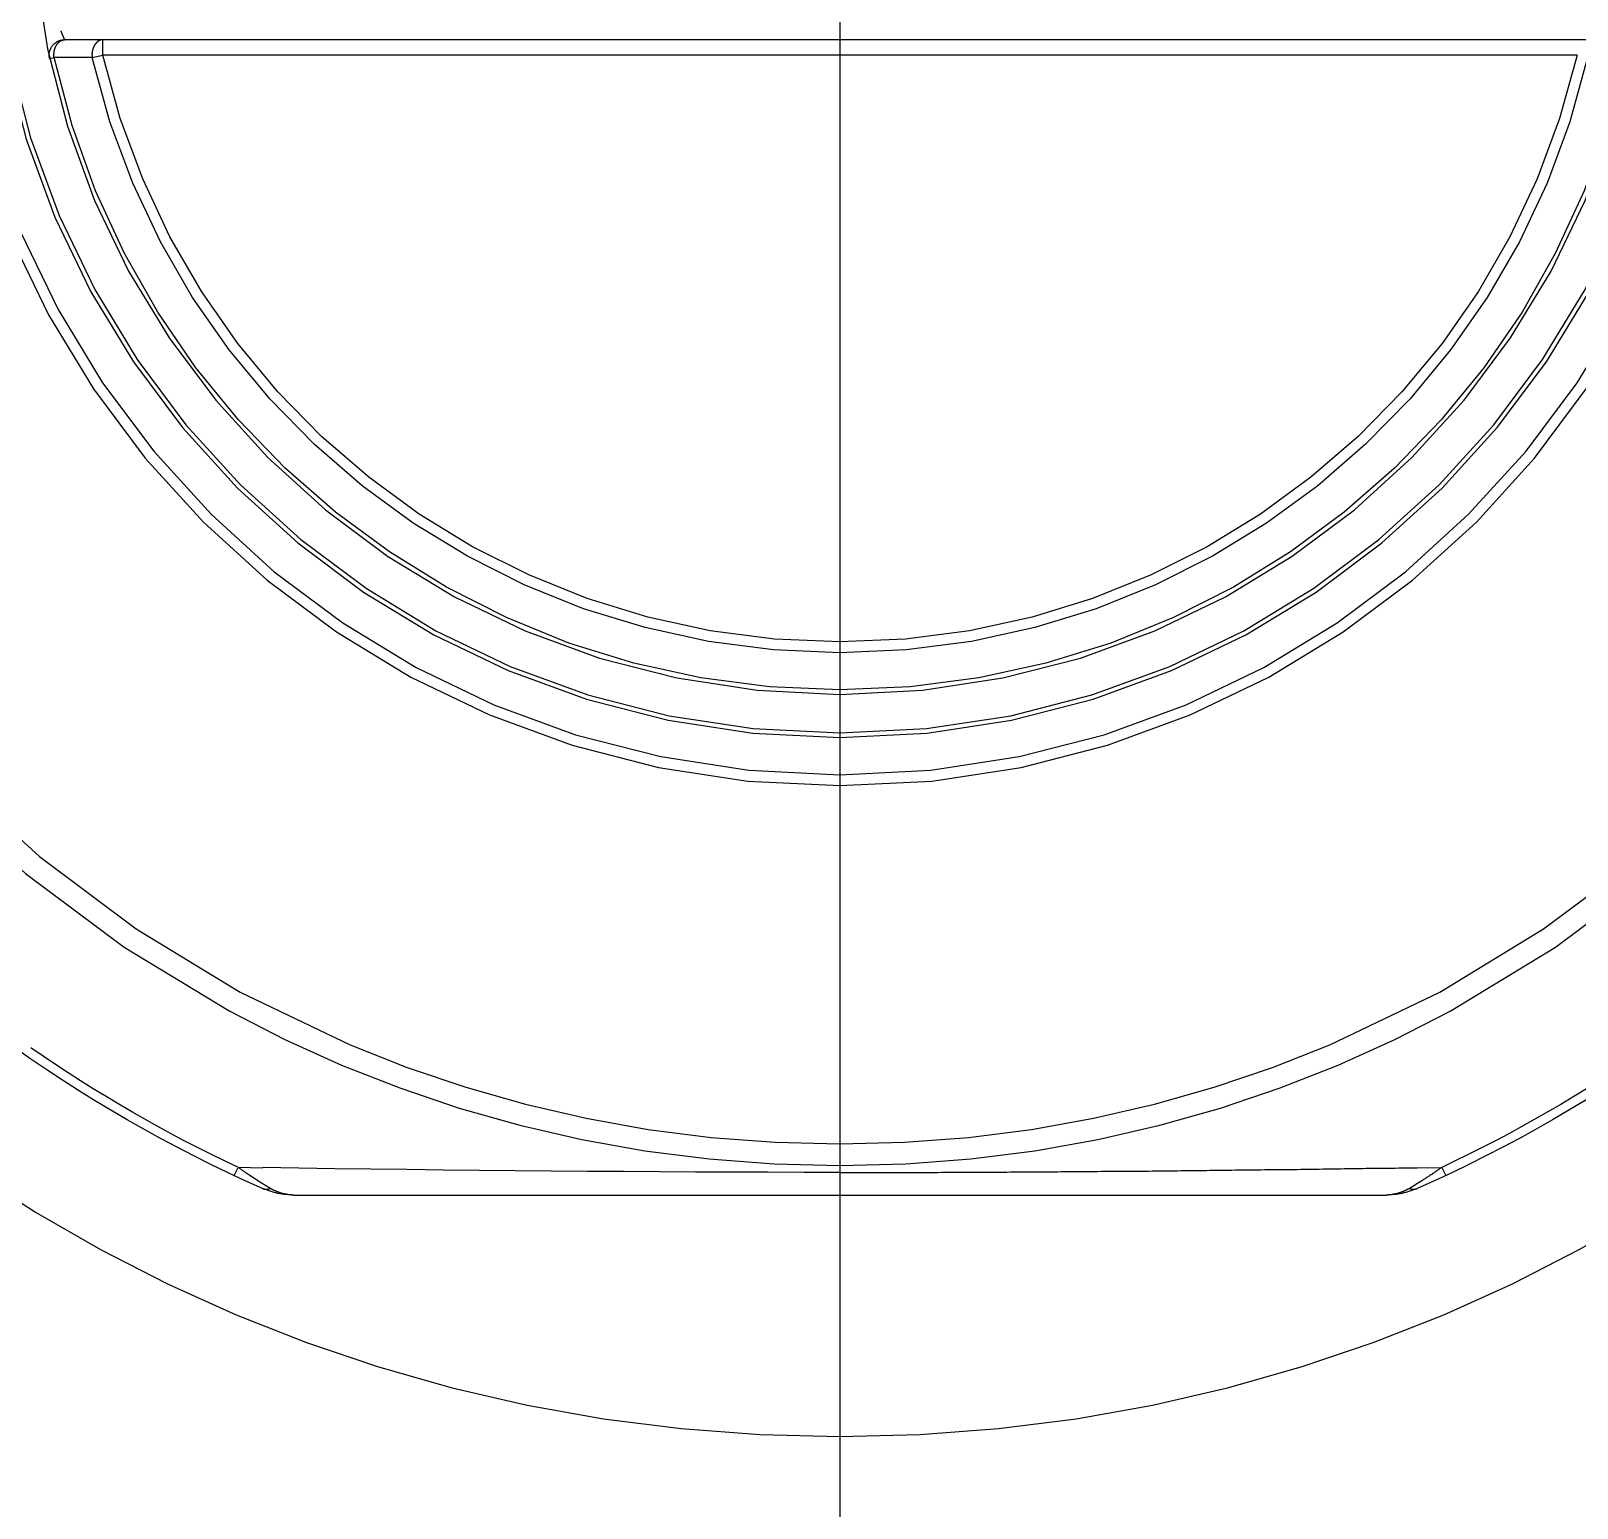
# Model space of a CAD drawing. Header units: millimetres. Extents: x 2213 to 82676, y 1050 to 28650.
# Drawn here: x 32597.94 to 32608.24, y 3481.55 to 3491.39 of the extents above; entities that cross this region are included whole.
import ezdxf

# ---------------------------------------------------------------- set-up
doc = ezdxf.new("R2010")
doc.units = ezdxf.units.MM
doc.header["$LTSCALE"] = 200
doc.linetypes.add('CENTERX2', pattern=[101.6, 63.5, -12.7, 12.7, -12.7])
doc.linetypes.add('DASHED', pattern=[0.75, 0.5, -0.25])
doc.layers.add('A-FIX', color=5, linetype='Continuous')

# ---------------------------------------------------------------- blocks, each defined once
blk = doc.blocks.new('대변기 정면도')
at = {"linetype": 'CENTERX2', "ltscale": 100}
blk.add_line((14863.962, 31360.438), (14863.962, 31250.468), dxfattribs=at)
at = {"linetype": 'DASHED'}
for p, q in [((14858.797, 31304.132), (14869.127, 31304.132)), ((14868.873, 31304.029), (14868.873, 31304.132)), ((14859.051, 31304.029), (14868.872, 31304.029)), ((14868.943, 31304.013), (14868.873, 31304.029)), ((14868.943, 31304.013), (14869.069, 31304.013)), ((14869.069, 31304.013), (14869.198, 31304.014)), ((14869.227, 31304.007), (14869.198, 31304.014)), ((14859.952, 31296.617), (14859.926, 31296.563)), ((14860.117, 31296.615), (14859.952, 31296.617)), ((14867.972, 31296.618), (14867.807, 31296.615)), ((14867.997, 31296.563), (14867.972, 31296.617)), ((14867.6, 31296.433), (14860.323, 31296.433))]:
    blk.add_line(p, q, dxfattribs=at)
for points in [[(14869.127, 31304.132), (14869.127, 31304.133), (14869.127, 31304.133), (14869.127, 31304.134), (14869.128, 31304.134), (14869.128, 31304.135), (14869.128, 31304.135), (14869.129, 31304.136), (14869.129, 31304.136), (14869.129, 31304.137), (14869.129, 31304.137), (14869.129, 31304.137), (14869.129, 31304.138), (14869.13, 31304.138), (14869.13, 31304.138), (14869.13, 31304.139), (14869.13, 31304.139), (14869.13, 31304.139), (14869.13, 31304.14), (14869.13, 31304.14), (14869.13, 31304.14), (14869.13, 31304.14), (14869.13, 31304.141), (14869.131, 31304.141), (14869.131, 31304.141), (14869.131, 31304.141), (14869.131, 31304.142), (14869.131, 31304.142), (14869.131, 31304.142), (14869.131, 31304.143), (14869.131, 31304.143), (14869.132, 31304.143), (14869.132, 31304.144), (14869.132, 31304.144), (14869.132, 31304.145), (14869.132, 31304.145), (14869.132, 31304.145), (14869.132, 31304.146), (14869.133, 31304.146), (14869.133, 31304.146), (14869.133, 31304.147), (14869.133, 31304.147), (14869.133, 31304.148), (14869.133, 31304.148), (14869.134, 31304.148), (14869.134, 31304.149), (14869.134, 31304.149), (14869.134, 31304.149), (14869.134, 31304.15), (14869.134, 31304.15), (14869.135, 31304.151), (14869.135, 31304.151), (14869.135, 31304.151), (14869.135, 31304.152), (14869.135, 31304.152), (14869.135, 31304.152), (14869.136, 31304.153), (14869.136, 31304.153), (14869.136, 31304.154), (14869.136, 31304.154), (14869.136, 31304.154), (14869.136, 31304.155), (14869.137, 31304.155), (14869.137, 31304.155), (14869.137, 31304.156), (14869.137, 31304.156), (14869.137, 31304.156), (14869.137, 31304.157), (14869.137, 31304.157), (14869.138, 31304.157), (14869.138, 31304.158), (14869.138, 31304.158), (14869.138, 31304.158), (14869.138, 31304.159), (14869.138, 31304.159), (14869.138, 31304.16), (14869.139, 31304.16), (14869.139, 31304.16), (14869.139, 31304.161), (14869.139, 31304.161), (14869.139, 31304.161), (14869.139, 31304.162), (14869.139, 31304.162), (14869.14, 31304.162), (14869.14, 31304.163), (14869.14, 31304.163), (14869.14, 31304.163), (14869.14, 31304.164), (14869.14, 31304.164), (14869.14, 31304.164), (14869.141, 31304.165), (14869.141, 31304.165), (14869.141, 31304.165), (14869.141, 31304.166), (14869.141, 31304.166), (14869.141, 31304.166), (14869.141, 31304.167), (14869.142, 31304.167), (14869.142, 31304.168), (14869.142, 31304.169), (14869.142, 31304.169), (14869.142, 31304.169), (14869.143, 31304.17), (14869.143, 31304.17), (14869.143, 31304.17), (14869.143, 31304.171), (14869.143, 31304.171), (14869.143, 31304.171), (14869.143, 31304.172), (14869.144, 31304.172), (14869.144, 31304.172), (14869.144, 31304.173), (14869.144, 31304.173), (14869.144, 31304.174), (14869.144, 31304.174), (14869.144, 31304.174), (14869.145, 31304.175), (14869.145, 31304.175), (14869.145, 31304.175), (14869.145, 31304.176), (14869.145, 31304.176), (14869.145, 31304.176), (14869.145, 31304.177), (14869.146, 31304.177), (14869.146, 31304.177), (14869.146, 31304.178), (14869.146, 31304.178), (14869.146, 31304.179), (14869.146, 31304.179), (14869.146, 31304.179), (14869.147, 31304.18), (14869.147, 31304.18), (14869.147, 31304.18), (14869.147, 31304.181), (14869.147, 31304.181), (14869.147, 31304.181), (14869.147, 31304.182), (14869.148, 31304.182), (14869.148, 31304.182), (14869.148, 31304.183), (14869.148, 31304.183), (14869.148, 31304.184), (14869.148, 31304.184), (14869.148, 31304.184), (14869.149, 31304.185), (14869.149, 31304.185), (14869.149, 31304.185), (14869.149, 31304.186), (14869.149, 31304.186), (14869.149, 31304.186), (14869.149, 31304.187), (14869.15, 31304.187), (14869.15, 31304.188), (14869.15, 31304.188), (14869.15, 31304.188), (14869.15, 31304.189), (14869.15, 31304.189), (14869.15, 31304.189), (14869.151, 31304.19), (14869.151, 31304.19), (14869.151, 31304.19), (14869.151, 31304.191)], [(14868.873, 31304.132), (14868.874, 31304.132), (14868.875, 31304.132), (14868.876, 31304.132), (14868.877, 31304.132), (14868.877, 31304.132), (14868.878, 31304.132), (14868.879, 31304.132), (14868.88, 31304.132), (14868.881, 31304.131), (14868.882, 31304.131), (14868.883, 31304.131), (14868.884, 31304.131), (14868.885, 31304.131), (14868.886, 31304.13), (14868.887, 31304.13), (14868.888, 31304.13), (14868.888, 31304.129), (14868.889, 31304.129), (14868.89, 31304.129), (14868.891, 31304.128), (14868.892, 31304.128), (14868.893, 31304.128), (14868.894, 31304.127), (14868.895, 31304.127), (14868.895, 31304.126), (14868.896, 31304.126), (14868.897, 31304.125), (14868.898, 31304.125), (14868.899, 31304.124), (14868.9, 31304.124), (14868.901, 31304.123), (14868.901, 31304.123), (14868.902, 31304.122), (14868.903, 31304.122), (14868.904, 31304.121), (14868.905, 31304.121), (14868.905, 31304.12), (14868.906, 31304.119), (14868.907, 31304.119), (14868.908, 31304.118), (14868.909, 31304.118), (14868.909, 31304.117), (14868.91, 31304.116), (14868.911, 31304.116), (14868.912, 31304.115), (14868.912, 31304.114), (14868.913, 31304.114), (14868.914, 31304.113), (14868.914, 31304.112), (14868.915, 31304.111), (14868.916, 31304.111), (14868.917, 31304.11), (14868.917, 31304.109), (14868.918, 31304.108), (14868.919, 31304.108), (14868.919, 31304.107), (14868.92, 31304.106), (14868.921, 31304.105), (14868.921, 31304.105), (14868.922, 31304.104), (14868.922, 31304.103), (14868.923, 31304.102), (14868.924, 31304.101), (14868.924, 31304.101), (14868.925, 31304.1), (14868.925, 31304.099), (14868.926, 31304.098), (14868.927, 31304.097), (14868.927, 31304.096), (14868.928, 31304.096), (14868.928, 31304.095), (14868.929, 31304.094), (14868.929, 31304.093), (14868.93, 31304.092), (14868.93, 31304.091), (14868.931, 31304.09), (14868.931, 31304.09), (14868.932, 31304.089), (14868.932, 31304.088), (14868.933, 31304.087), (14868.933, 31304.086), (14868.933, 31304.085), (14868.934, 31304.084), (14868.934, 31304.083), (14868.935, 31304.083), (14868.935, 31304.082), (14868.935, 31304.081), (14868.936, 31304.08), (14868.936, 31304.079), (14868.936, 31304.078), (14868.937, 31304.077), (14868.937, 31304.076), (14868.937, 31304.075), (14868.938, 31304.074), (14868.938, 31304.074), (14868.938, 31304.073), (14868.939, 31304.072), (14868.939, 31304.071), (14868.939, 31304.07), (14868.94, 31304.069), (14868.94, 31304.068), (14868.94, 31304.067), (14868.94, 31304.066), (14868.941, 31304.065), (14868.941, 31304.064), (14868.941, 31304.063), (14868.941, 31304.062), (14868.941, 31304.062), (14868.942, 31304.061), (14868.942, 31304.06), (14868.942, 31304.059), (14868.942, 31304.058), (14868.942, 31304.057), (14868.943, 31304.056), (14868.943, 31304.055), (14868.943, 31304.054), (14868.943, 31304.053), (14868.943, 31304.052), (14868.943, 31304.051), (14868.943, 31304.05), (14868.944, 31304.049), (14868.944, 31304.048), (14868.944, 31304.047), (14868.944, 31304.046), (14868.944, 31304.046), (14868.944, 31304.045), (14868.944, 31304.044), (14868.944, 31304.043), (14868.944, 31304.042), (14868.944, 31304.041), (14868.944, 31304.04), (14868.944, 31304.039), (14868.944, 31304.038), (14868.945, 31304.037), (14868.945, 31304.036), (14868.945, 31304.035), (14868.945, 31304.034), (14868.945, 31304.033), (14868.945, 31304.032), (14868.945, 31304.031), (14868.945, 31304.03), (14868.945, 31304.029), (14868.945, 31304.028), (14868.945, 31304.027), (14868.944, 31304.026), (14868.944, 31304.026), (14868.944, 31304.025), (14868.944, 31304.024), (14868.944, 31304.023), (14868.944, 31304.022), (14868.944, 31304.021), (14868.944, 31304.02), (14868.944, 31304.019), (14868.944, 31304.018), (14868.944, 31304.017), (14868.944, 31304.016), (14868.944, 31304.015), (14868.944, 31304.014), (14868.944, 31304.013)], [(14869.166, 31304.116), (14869.165, 31304.116), (14869.165, 31304.116), (14869.165, 31304.116), (14869.165, 31304.117), (14869.164, 31304.117), (14869.164, 31304.117), (14869.164, 31304.117), (14869.164, 31304.118), (14869.163, 31304.118), (14869.163, 31304.118), (14869.163, 31304.118), (14869.163, 31304.118), (14869.162, 31304.119), (14869.162, 31304.119), (14869.162, 31304.119), (14869.162, 31304.119), (14869.161, 31304.119), (14869.161, 31304.12), (14869.161, 31304.12), (14869.161, 31304.12), (14869.16, 31304.12), (14869.16, 31304.12), (14869.16, 31304.121), (14869.159, 31304.121), (14869.159, 31304.121), (14869.159, 31304.121), (14869.159, 31304.121), (14869.158, 31304.122), (14869.158, 31304.122), (14869.158, 31304.122), (14869.158, 31304.122), (14869.157, 31304.122), (14869.157, 31304.123), (14869.157, 31304.123), (14869.156, 31304.123), (14869.156, 31304.123), (14869.156, 31304.123), (14869.155, 31304.124), (14869.155, 31304.124), (14869.155, 31304.124), (14869.155, 31304.124), (14869.154, 31304.124), (14869.154, 31304.124), (14869.154, 31304.125), (14869.153, 31304.125), (14869.153, 31304.125), (14869.153, 31304.125), (14869.153, 31304.125), (14869.152, 31304.125), (14869.152, 31304.126), (14869.152, 31304.126), (14869.151, 31304.126), (14869.151, 31304.126), (14869.151, 31304.126), (14869.15, 31304.126), (14869.15, 31304.127), (14869.15, 31304.127), (14869.149, 31304.127), (14869.149, 31304.127), (14869.149, 31304.127), (14869.148, 31304.127), (14869.148, 31304.127), (14869.148, 31304.128), (14869.148, 31304.128), (14869.147, 31304.128), (14869.147, 31304.128), (14869.147, 31304.128), (14869.146, 31304.128), (14869.146, 31304.128), (14869.146, 31304.128), (14869.145, 31304.129), (14869.145, 31304.129), (14869.145, 31304.129), (14869.144, 31304.129), (14869.144, 31304.129), (14869.144, 31304.129), (14869.143, 31304.129), (14869.143, 31304.129), (14869.143, 31304.129), (14869.142, 31304.13), (14869.142, 31304.13), (14869.142, 31304.13), (14869.141, 31304.13), (14869.141, 31304.13), (14869.141, 31304.13), (14869.14, 31304.13), (14869.14, 31304.13), (14869.14, 31304.13), (14869.139, 31304.13), (14869.139, 31304.131), (14869.139, 31304.131), (14869.138, 31304.131), (14869.138, 31304.131), (14869.138, 31304.131), (14869.137, 31304.131), (14869.137, 31304.131), (14869.137, 31304.131), (14869.136, 31304.131), (14869.135, 31304.131), (14869.135, 31304.131), (14869.135, 31304.131), (14869.134, 31304.132), (14869.134, 31304.132), (14869.134, 31304.132), (14869.133, 31304.132), (14869.133, 31304.132), (14869.133, 31304.132), (14869.132, 31304.132), (14869.132, 31304.132), (14869.132, 31304.132), (14869.131, 31304.132), (14869.131, 31304.132), (14869.131, 31304.132), (14869.13, 31304.132), (14869.13, 31304.132), (14869.13, 31304.132), (14869.129, 31304.132), (14869.129, 31304.132), (14869.129, 31304.132), (14869.128, 31304.132), (14869.128, 31304.132), (14869.128, 31304.132), (14869.127, 31304.132)], [(14869.198, 31304.014), (14869.198, 31304.015), (14869.198, 31304.015), (14869.198, 31304.016), (14869.198, 31304.017), (14869.198, 31304.017), (14869.198, 31304.018), (14869.198, 31304.019), (14869.198, 31304.02), (14869.198, 31304.02), (14869.198, 31304.021), (14869.198, 31304.022), (14869.198, 31304.022), (14869.198, 31304.023), (14869.198, 31304.024), (14869.198, 31304.024), (14869.198, 31304.025), (14869.198, 31304.026), (14869.198, 31304.026), (14869.198, 31304.027), (14869.198, 31304.028), (14869.198, 31304.028), (14869.198, 31304.029), (14869.198, 31304.03), (14869.198, 31304.031), (14869.198, 31304.031), (14869.198, 31304.032), (14869.198, 31304.033), (14869.198, 31304.033), (14869.198, 31304.034), (14869.198, 31304.035), (14869.198, 31304.035), (14869.198, 31304.036), (14869.198, 31304.037), (14869.198, 31304.037), (14869.198, 31304.038), (14869.198, 31304.039), (14869.198, 31304.04), (14869.198, 31304.04), (14869.198, 31304.041), (14869.197, 31304.042), (14869.197, 31304.042), (14869.197, 31304.043), (14869.197, 31304.044), (14869.197, 31304.044), (14869.197, 31304.045), (14869.197, 31304.046), (14869.197, 31304.046), (14869.197, 31304.047), (14869.197, 31304.048), (14869.197, 31304.048), (14869.197, 31304.049), (14869.197, 31304.05), (14869.197, 31304.051), (14869.196, 31304.051), (14869.196, 31304.052), (14869.196, 31304.053), (14869.196, 31304.053), (14869.196, 31304.054), (14869.196, 31304.055), (14869.196, 31304.055), (14869.196, 31304.056), (14869.196, 31304.057), (14869.196, 31304.057), (14869.195, 31304.058), (14869.195, 31304.059), (14869.195, 31304.059), (14869.195, 31304.06), (14869.195, 31304.061), (14869.195, 31304.061), (14869.195, 31304.062), (14869.194, 31304.063), (14869.194, 31304.063), (14869.194, 31304.064), (14869.194, 31304.065), (14869.194, 31304.065), (14869.194, 31304.066), (14869.194, 31304.067), (14869.193, 31304.067), (14869.193, 31304.068), (14869.193, 31304.069), (14869.193, 31304.069), (14869.193, 31304.07), (14869.192, 31304.071), (14869.192, 31304.071), (14869.192, 31304.072), (14869.192, 31304.073), (14869.192, 31304.073), (14869.191, 31304.074), (14869.191, 31304.075), (14869.191, 31304.075), (14869.191, 31304.076), (14869.19, 31304.077), (14869.19, 31304.077), (14869.19, 31304.078), (14869.19, 31304.079), (14869.189, 31304.079), (14869.189, 31304.08), (14869.189, 31304.081), (14869.189, 31304.081), (14869.188, 31304.082), (14869.188, 31304.083), (14869.188, 31304.083), (14869.188, 31304.084), (14869.187, 31304.085), (14869.187, 31304.085), (14869.187, 31304.086), (14869.186, 31304.086), (14869.186, 31304.087), (14869.186, 31304.088), (14869.186, 31304.088), (14869.185, 31304.089), (14869.185, 31304.09), (14869.185, 31304.09), (14869.184, 31304.091), (14869.184, 31304.091), (14869.184, 31304.092), (14869.183, 31304.093), (14869.183, 31304.093), (14869.183, 31304.094), (14869.182, 31304.094), (14869.182, 31304.095), (14869.182, 31304.096), (14869.181, 31304.096), (14869.181, 31304.097), (14869.18, 31304.097), (14869.18, 31304.098), (14869.18, 31304.099), (14869.179, 31304.099), (14869.179, 31304.1), (14869.179, 31304.1), (14869.178, 31304.101), (14869.178, 31304.102), (14869.177, 31304.102), (14869.177, 31304.103), (14869.177, 31304.103), (14869.176, 31304.104), (14869.176, 31304.104), (14869.175, 31304.105), (14869.175, 31304.105), (14869.174, 31304.106), (14869.174, 31304.107), (14869.174, 31304.107), (14869.173, 31304.108), (14869.173, 31304.108), (14869.172, 31304.109), (14869.172, 31304.109), (14869.171, 31304.11), (14869.171, 31304.11), (14869.171, 31304.111), (14869.17, 31304.111), (14869.17, 31304.112), (14869.169, 31304.112), (14869.169, 31304.113), (14869.168, 31304.113), (14869.168, 31304.114), (14869.167, 31304.114), (14869.167, 31304.115), (14869.166, 31304.115), (14869.166, 31304.116)], [(14863.962, 31296.583), (14863.938, 31296.583), (14863.914, 31296.583), (14863.889, 31296.583), (14863.865, 31296.583), (14863.841, 31296.583), (14863.817, 31296.583), (14863.793, 31296.583), (14863.769, 31296.583), (14863.744, 31296.583), (14863.72, 31296.584), (14863.696, 31296.584), (14863.672, 31296.584), (14863.648, 31296.584), (14863.623, 31296.584), (14863.599, 31296.584), (14863.575, 31296.584), (14863.551, 31296.584), (14863.527, 31296.584), (14863.503, 31296.584), (14863.478, 31296.584), (14863.454, 31296.584), (14863.43, 31296.584), (14863.406, 31296.584), (14863.382, 31296.584), (14863.357, 31296.584), (14863.333, 31296.584), (14863.309, 31296.584), (14863.285, 31296.585), (14863.261, 31296.585), (14863.236, 31296.585), (14863.212, 31296.585), (14863.188, 31296.585), (14863.164, 31296.585), (14863.14, 31296.585), (14863.116, 31296.585), (14863.091, 31296.585), (14863.067, 31296.585), (14863.043, 31296.585), (14863.019, 31296.586), (14862.995, 31296.586), (14862.97, 31296.586), (14862.946, 31296.586), (14862.922, 31296.586), (14862.898, 31296.586), (14862.874, 31296.586), (14862.849, 31296.586), (14862.825, 31296.587), (14862.801, 31296.587), (14862.777, 31296.587), (14862.753, 31296.587), (14862.729, 31296.587), (14862.704, 31296.587), (14862.68, 31296.587), (14862.656, 31296.588), (14862.632, 31296.588), (14862.608, 31296.588), (14862.583, 31296.588), (14862.559, 31296.588), (14862.535, 31296.588), (14862.511, 31296.588), (14862.487, 31296.589), (14862.463, 31296.589), (14862.438, 31296.589), (14862.414, 31296.589), (14862.39, 31296.589), (14862.366, 31296.59), (14862.342, 31296.59), (14862.317, 31296.59), (14862.293, 31296.59), (14862.269, 31296.59), (14862.245, 31296.59), (14862.221, 31296.591), (14862.196, 31296.591), (14862.172, 31296.591), (14862.148, 31296.591), (14862.124, 31296.591), (14862.1, 31296.592), (14862.076, 31296.592), (14862.051, 31296.592), (14862.027, 31296.592), (14862.003, 31296.593), (14861.979, 31296.593), (14861.955, 31296.593), (14861.93, 31296.593), (14861.906, 31296.593), (14861.882, 31296.594), (14861.858, 31296.594), (14861.834, 31296.594), (14861.81, 31296.594), (14861.785, 31296.595), (14861.761, 31296.595), (14861.737, 31296.595), (14861.713, 31296.595), (14861.689, 31296.596), (14861.664, 31296.596), (14861.64, 31296.596), (14861.616, 31296.596), (14861.592, 31296.597), (14861.568, 31296.597), (14861.543, 31296.597), (14861.519, 31296.597), (14861.495, 31296.598), (14861.471, 31296.598), (14861.447, 31296.598), (14861.423, 31296.598), (14861.398, 31296.599), (14861.374, 31296.599), (14861.35, 31296.599), (14861.326, 31296.6), (14861.302, 31296.6), (14861.277, 31296.6), (14861.253, 31296.6), (14861.229, 31296.601), (14861.205, 31296.601), (14861.181, 31296.601), (14861.157, 31296.601), (14861.132, 31296.602), (14861.108, 31296.602), (14861.084, 31296.602), (14861.06, 31296.603), (14861.036, 31296.603), (14861.011, 31296.603), (14860.987, 31296.604), (14860.963, 31296.604), (14860.939, 31296.604), (14860.915, 31296.604), (14860.891, 31296.605), (14860.866, 31296.605), (14860.842, 31296.605), (14860.818, 31296.606), (14860.794, 31296.606), (14860.77, 31296.606), (14860.745, 31296.607), (14860.721, 31296.607), (14860.697, 31296.607), (14860.673, 31296.608), (14860.649, 31296.608), (14860.625, 31296.608), (14860.6, 31296.609), (14860.576, 31296.609), (14860.552, 31296.609), (14860.528, 31296.61), (14860.504, 31296.61), (14860.479, 31296.61), (14860.455, 31296.611), (14860.431, 31296.611), (14860.407, 31296.611), (14860.383, 31296.612), (14860.358, 31296.612), (14860.334, 31296.612), (14860.31, 31296.613), (14860.286, 31296.613), (14860.262, 31296.613), (14860.238, 31296.614), (14860.213, 31296.614), (14860.189, 31296.614), (14860.165, 31296.615), (14860.141, 31296.615), (14860.117, 31296.615)], [(14867.757, 31296.477), (14867.758, 31296.478), (14867.759, 31296.478), (14867.76, 31296.479), (14867.761, 31296.479), (14867.762, 31296.48), (14867.763, 31296.481), (14867.764, 31296.481), (14867.765, 31296.482), (14867.766, 31296.482), (14867.767, 31296.483), (14867.768, 31296.484), (14867.769, 31296.484), (14867.77, 31296.485), (14867.771, 31296.485), (14867.772, 31296.486), (14867.773, 31296.487), (14867.774, 31296.487), (14867.775, 31296.488), (14867.776, 31296.488), (14867.777, 31296.489), (14867.778, 31296.49), (14867.779, 31296.49), (14867.78, 31296.491), (14867.781, 31296.491), (14867.782, 31296.492), (14867.783, 31296.493), (14867.784, 31296.493), (14867.785, 31296.494), (14867.786, 31296.494), (14867.787, 31296.495), (14867.788, 31296.496), (14867.789, 31296.496), (14867.79, 31296.497), (14867.791, 31296.498), (14867.792, 31296.498), (14867.793, 31296.499), (14867.794, 31296.499), (14867.795, 31296.5), (14867.796, 31296.501), (14867.797, 31296.501), (14867.798, 31296.502), (14867.799, 31296.502), (14867.8, 31296.503), (14867.801, 31296.504), (14867.802, 31296.504), (14867.803, 31296.505), (14867.804, 31296.506), (14867.805, 31296.506), (14867.806, 31296.507), (14867.807, 31296.507), (14867.808, 31296.508), (14867.809, 31296.509), (14867.81, 31296.509), (14867.811, 31296.51), (14867.812, 31296.511), (14867.813, 31296.511), (14867.814, 31296.512), (14867.815, 31296.512), (14867.816, 31296.513), (14867.817, 31296.514), (14867.818, 31296.514), (14867.819, 31296.515), (14867.82, 31296.516), (14867.821, 31296.516), (14867.822, 31296.517), (14867.823, 31296.517), (14867.824, 31296.518), (14867.825, 31296.519), (14867.826, 31296.519), (14867.827, 31296.52), (14867.828, 31296.521), (14867.829, 31296.521), (14867.83, 31296.522), (14867.831, 31296.522), (14867.832, 31296.523), (14867.833, 31296.524), (14867.834, 31296.524), (14867.835, 31296.525), (14867.836, 31296.526), (14867.837, 31296.526), (14867.838, 31296.527), (14867.839, 31296.528), (14867.84, 31296.528), (14867.841, 31296.529), (14867.841, 31296.529), (14867.842, 31296.53), (14867.843, 31296.531), (14867.844, 31296.531), (14867.845, 31296.532), (14867.846, 31296.533), (14867.847, 31296.533), (14867.848, 31296.534), (14867.849, 31296.535), (14867.85, 31296.535), (14867.851, 31296.536), (14867.852, 31296.536), (14867.853, 31296.537), (14867.854, 31296.538), (14867.855, 31296.538), (14867.856, 31296.539), (14867.857, 31296.54), (14867.858, 31296.54), (14867.859, 31296.541), (14867.86, 31296.542), (14867.861, 31296.542), (14867.862, 31296.543), (14867.863, 31296.544), (14867.864, 31296.544), (14867.865, 31296.545), (14867.866, 31296.545), (14867.867, 31296.546), (14867.868, 31296.547), (14867.869, 31296.547), (14867.87, 31296.548), (14867.871, 31296.549), (14867.872, 31296.549), (14867.873, 31296.55), (14867.874, 31296.551), (14867.875, 31296.551), (14867.876, 31296.552), (14867.877, 31296.553), (14867.878, 31296.553), (14867.879, 31296.554), (14867.88, 31296.554), (14867.881, 31296.555), (14867.882, 31296.556), (14867.883, 31296.556), (14867.884, 31296.557), (14867.885, 31296.558), (14867.886, 31296.558), (14867.886, 31296.559), (14867.887, 31296.56), (14867.888, 31296.56), (14867.889, 31296.561), (14867.89, 31296.562), (14867.891, 31296.562), (14867.892, 31296.563), (14867.893, 31296.564), (14867.894, 31296.564), (14867.895, 31296.565), (14867.896, 31296.566), (14867.897, 31296.566), (14867.898, 31296.567), (14867.899, 31296.568), (14867.9, 31296.568), (14867.901, 31296.569), (14867.902, 31296.569), (14867.903, 31296.57), (14867.904, 31296.571), (14867.905, 31296.571), (14867.906, 31296.572), (14867.907, 31296.573), (14867.908, 31296.573), (14867.909, 31296.574), (14867.91, 31296.575), (14867.911, 31296.575), (14867.912, 31296.576), (14867.913, 31296.577), (14867.914, 31296.577)], [(14860.167, 31296.477), (14860.166, 31296.477), (14860.166, 31296.477), (14860.166, 31296.477), (14860.165, 31296.476), (14860.165, 31296.476), (14860.165, 31296.476), (14860.164, 31296.476), (14860.164, 31296.476), (14860.164, 31296.476), (14860.163, 31296.476), (14860.163, 31296.476), (14860.163, 31296.476), (14860.162, 31296.476), (14860.162, 31296.475), (14860.162, 31296.475), (14860.162, 31296.475), (14860.161, 31296.475), (14860.161, 31296.475), (14860.161, 31296.475), (14860.16, 31296.475), (14860.16, 31296.475), (14860.16, 31296.475), (14860.159, 31296.475), (14860.159, 31296.475), (14860.159, 31296.474), (14860.158, 31296.474), (14860.158, 31296.474), (14860.158, 31296.474), (14860.157, 31296.474), (14860.157, 31296.474), (14860.157, 31296.474), (14860.156, 31296.474), (14860.156, 31296.474), (14860.156, 31296.474), (14860.155, 31296.474), (14860.155, 31296.474), (14860.155, 31296.474), (14860.154, 31296.474), (14860.154, 31296.474), (14860.154, 31296.473), (14860.154, 31296.473), (14860.153, 31296.473), (14860.153, 31296.473), (14860.153, 31296.473), (14860.152, 31296.473), (14860.152, 31296.473), (14860.152, 31296.473), (14860.151, 31296.473), (14860.151, 31296.473), (14860.151, 31296.473), (14860.15, 31296.473), (14860.15, 31296.473), (14860.15, 31296.473), (14860.149, 31296.473), (14860.149, 31296.473), (14860.149, 31296.473), (14860.148, 31296.473), (14860.148, 31296.473), (14860.148, 31296.473), (14860.147, 31296.473), (14860.147, 31296.472), (14860.147, 31296.472), (14860.146, 31296.472), (14860.146, 31296.472), (14860.146, 31296.472), (14860.145, 31296.472), (14860.145, 31296.472), (14860.145, 31296.472), (14860.144, 31296.472), (14860.144, 31296.472), (14860.144, 31296.472), (14860.143, 31296.472), (14860.143, 31296.472), (14860.143, 31296.472), (14860.142, 31296.472), (14860.142, 31296.472), (14860.142, 31296.472), (14860.141, 31296.472), (14860.141, 31296.472), (14860.141, 31296.472), (14860.14, 31296.472), (14860.14, 31296.472), (14860.14, 31296.472), (14860.139, 31296.472), (14860.139, 31296.472), (14860.139, 31296.472), (14860.138, 31296.472), (14860.138, 31296.472), (14860.138, 31296.472), (14860.137, 31296.472), (14860.137, 31296.472), (14860.137, 31296.472), (14860.136, 31296.472), (14860.136, 31296.472), (14860.136, 31296.472), (14860.135, 31296.472), (14860.134, 31296.472), (14860.134, 31296.472), (14860.134, 31296.472), (14860.133, 31296.473), (14860.133, 31296.473), (14860.133, 31296.473), (14860.132, 31296.473), (14860.132, 31296.473), (14860.132, 31296.473), (14860.131, 31296.473), (14860.131, 31296.473), (14860.131, 31296.473), (14860.13, 31296.473), (14860.13, 31296.473), (14860.13, 31296.473), (14860.129, 31296.473), (14860.129, 31296.473), (14860.129, 31296.473), (14860.128, 31296.473), (14860.128, 31296.473), (14860.128, 31296.473), (14860.127, 31296.473), (14860.127, 31296.473), (14860.127, 31296.474), (14860.126, 31296.474), (14860.126, 31296.474), (14860.126, 31296.474), (14860.125, 31296.474), (14860.125, 31296.474), (14860.125, 31296.474), (14860.124, 31296.474), (14860.124, 31296.474), (14860.124, 31296.474), (14860.123, 31296.474), (14860.123, 31296.474), (14860.123, 31296.474), (14860.122, 31296.475), (14860.122, 31296.475), (14860.122, 31296.475), (14860.122, 31296.475), (14860.121, 31296.475), (14860.121, 31296.475), (14860.121, 31296.475), (14860.12, 31296.475), (14860.12, 31296.475), (14860.12, 31296.475), (14860.119, 31296.476), (14860.119, 31296.476), (14860.119, 31296.476), (14860.118, 31296.476), (14860.118, 31296.476), (14860.118, 31296.476), (14860.117, 31296.476), (14860.117, 31296.476), (14860.117, 31296.477), (14860.117, 31296.477), (14860.116, 31296.477)], [(14860.13, 31296.5), (14860.13, 31296.499), (14860.13, 31296.499), (14860.131, 31296.499), (14860.131, 31296.499), (14860.131, 31296.499), (14860.132, 31296.498), (14860.132, 31296.498), (14860.132, 31296.498), (14860.132, 31296.498), (14860.133, 31296.498), (14860.133, 31296.498), (14860.133, 31296.497), (14860.134, 31296.497), (14860.134, 31296.497), (14860.134, 31296.497), (14860.135, 31296.497), (14860.135, 31296.496), (14860.135, 31296.496), (14860.135, 31296.496), (14860.136, 31296.496), (14860.136, 31296.496), (14860.136, 31296.496), (14860.137, 31296.495), (14860.137, 31296.495), (14860.137, 31296.495), (14860.137, 31296.495), (14860.138, 31296.495), (14860.138, 31296.494), (14860.138, 31296.494), (14860.139, 31296.494), (14860.139, 31296.494), (14860.139, 31296.494), (14860.14, 31296.494), (14860.14, 31296.493), (14860.14, 31296.493), (14860.14, 31296.493), (14860.141, 31296.493), (14860.141, 31296.493), (14860.141, 31296.492), (14860.142, 31296.492), (14860.142, 31296.492), (14860.142, 31296.492), (14860.143, 31296.492), (14860.143, 31296.492), (14860.143, 31296.491), (14860.143, 31296.491), (14860.144, 31296.491), (14860.144, 31296.491), (14860.144, 31296.491), (14860.145, 31296.491), (14860.145, 31296.49), (14860.145, 31296.49), (14860.145, 31296.49), (14860.146, 31296.49), (14860.146, 31296.49), (14860.146, 31296.489), (14860.147, 31296.489), (14860.147, 31296.489), (14860.147, 31296.489), (14860.148, 31296.489), (14860.148, 31296.489), (14860.148, 31296.488), (14860.148, 31296.488), (14860.149, 31296.488), (14860.149, 31296.488), (14860.149, 31296.488), (14860.15, 31296.487), (14860.15, 31296.487), (14860.15, 31296.487), (14860.15, 31296.487), (14860.151, 31296.487), (14860.151, 31296.487), (14860.151, 31296.486), (14860.152, 31296.486), (14860.152, 31296.486), (14860.152, 31296.486), (14860.153, 31296.486), (14860.153, 31296.485), (14860.153, 31296.485), (14860.153, 31296.485), (14860.154, 31296.485), (14860.154, 31296.485), (14860.154, 31296.485), (14860.155, 31296.484), (14860.155, 31296.484), (14860.155, 31296.484), (14860.156, 31296.484), (14860.156, 31296.484), (14860.156, 31296.484), (14860.156, 31296.483), (14860.157, 31296.483), (14860.157, 31296.483), (14860.157, 31296.483), (14860.158, 31296.483), (14860.158, 31296.482), (14860.158, 31296.482), (14860.158, 31296.482), (14860.159, 31296.482), (14860.16, 31296.481), (14860.16, 31296.481), (14860.16, 31296.481), (14860.161, 31296.481), (14860.161, 31296.481), (14860.161, 31296.481), (14860.161, 31296.48), (14860.162, 31296.48), (14860.162, 31296.48), (14860.162, 31296.48), (14860.163, 31296.48), (14860.163, 31296.479), (14860.163, 31296.479), (14860.164, 31296.479), (14860.164, 31296.479), (14860.164, 31296.479), (14860.164, 31296.479), (14860.165, 31296.478), (14860.165, 31296.478), (14860.165, 31296.478), (14860.166, 31296.478), (14860.166, 31296.478), (14860.166, 31296.478), (14860.167, 31296.477)], [(14860.167, 31296.477), (14860.168, 31296.477), (14860.169, 31296.476), (14860.17, 31296.475), (14860.171, 31296.475), (14860.172, 31296.474), (14860.172, 31296.474), (14860.173, 31296.473), (14860.174, 31296.473), (14860.175, 31296.472), (14860.176, 31296.472), (14860.177, 31296.471), (14860.178, 31296.471), (14860.179, 31296.47), (14860.18, 31296.47), (14860.181, 31296.47), (14860.182, 31296.469), (14860.182, 31296.469), (14860.183, 31296.468), (14860.184, 31296.468), (14860.185, 31296.467), (14860.186, 31296.467), (14860.187, 31296.466), (14860.188, 31296.466), (14860.189, 31296.465), (14860.19, 31296.465), (14860.191, 31296.464), (14860.192, 31296.464), (14860.193, 31296.464), (14860.193, 31296.463), (14860.194, 31296.463), (14860.195, 31296.462), (14860.196, 31296.462), (14860.197, 31296.461), (14860.198, 31296.461), (14860.199, 31296.46), (14860.2, 31296.46), (14860.201, 31296.46), (14860.202, 31296.459), (14860.203, 31296.459), (14860.204, 31296.458), (14860.205, 31296.458), (14860.206, 31296.458), (14860.207, 31296.457), (14860.208, 31296.457), (14860.209, 31296.456), (14860.21, 31296.456), (14860.21, 31296.456), (14860.211, 31296.455), (14860.212, 31296.455), (14860.213, 31296.454), (14860.214, 31296.454), (14860.215, 31296.454), (14860.216, 31296.453), (14860.217, 31296.453), (14860.218, 31296.453), (14860.219, 31296.452), (14860.22, 31296.452), (14860.221, 31296.452), (14860.222, 31296.451), (14860.223, 31296.451), (14860.224, 31296.45), (14860.225, 31296.45), (14860.226, 31296.45), (14860.227, 31296.449), (14860.228, 31296.449), (14860.229, 31296.449), (14860.23, 31296.448), (14860.231, 31296.448), (14860.232, 31296.448), (14860.233, 31296.448), (14860.234, 31296.447), (14860.235, 31296.447), (14860.236, 31296.447), (14860.237, 31296.446), (14860.238, 31296.446), (14860.239, 31296.446), (14860.24, 31296.445), (14860.241, 31296.445), (14860.242, 31296.445), (14860.243, 31296.445), (14860.244, 31296.444), (14860.245, 31296.444), (14860.246, 31296.444), (14860.247, 31296.443), (14860.248, 31296.443), (14860.249, 31296.443), (14860.25, 31296.443), (14860.251, 31296.442), (14860.252, 31296.442), (14860.253, 31296.442), (14860.254, 31296.442), (14860.255, 31296.441), (14860.256, 31296.441), (14860.257, 31296.441), (14860.258, 31296.441), (14860.259, 31296.44), (14860.26, 31296.44), (14860.261, 31296.44), (14860.262, 31296.44), (14860.263, 31296.44), (14860.264, 31296.439), (14860.265, 31296.439), (14860.266, 31296.439), (14860.267, 31296.439), (14860.268, 31296.438), (14860.269, 31296.438), (14860.27, 31296.438), (14860.271, 31296.438), (14860.272, 31296.438), (14860.273, 31296.438), (14860.274, 31296.437), (14860.275, 31296.437), (14860.276, 31296.437), (14860.277, 31296.437), (14860.278, 31296.437), (14860.279, 31296.437), (14860.28, 31296.436), (14860.281, 31296.436), (14860.282, 31296.436), (14860.283, 31296.436), (14860.284, 31296.436), (14860.285, 31296.436), (14860.287, 31296.435), (14860.288, 31296.435), (14860.289, 31296.435), (14860.29, 31296.435), (14860.291, 31296.435), (14860.292, 31296.435), (14860.293, 31296.435), (14860.294, 31296.435), (14860.295, 31296.435), (14860.296, 31296.434), (14860.297, 31296.434), (14860.298, 31296.434), (14860.299, 31296.434), (14860.3, 31296.434), (14860.301, 31296.434), (14860.302, 31296.434), (14860.303, 31296.434), (14860.304, 31296.434), (14860.305, 31296.434), (14860.306, 31296.434), (14860.307, 31296.434), (14860.308, 31296.433), (14860.309, 31296.433), (14860.31, 31296.433), (14860.311, 31296.433), (14860.312, 31296.433), (14860.313, 31296.433), (14860.314, 31296.433), (14860.315, 31296.433), (14860.316, 31296.433), (14860.317, 31296.433), (14860.318, 31296.433), (14860.319, 31296.433), (14860.32, 31296.433), (14860.322, 31296.433), (14860.323, 31296.433), (14860.324, 31296.433)], [(14867.6, 31296.433), (14867.602, 31296.433), (14867.603, 31296.433), (14867.604, 31296.433), (14867.605, 31296.433), (14867.606, 31296.433), (14867.607, 31296.433), (14867.608, 31296.433), (14867.609, 31296.433), (14867.61, 31296.433), (14867.611, 31296.433), (14867.612, 31296.433), (14867.613, 31296.433), (14867.614, 31296.433), (14867.615, 31296.433), (14867.616, 31296.433), (14867.617, 31296.434), (14867.618, 31296.434), (14867.619, 31296.434), (14867.62, 31296.434), (14867.621, 31296.434), (14867.622, 31296.434), (14867.623, 31296.434), (14867.624, 31296.434), (14867.625, 31296.434), (14867.626, 31296.434), (14867.627, 31296.434), (14867.628, 31296.434), (14867.629, 31296.434), (14867.63, 31296.435), (14867.631, 31296.435), (14867.632, 31296.435), (14867.633, 31296.435), (14867.634, 31296.435), (14867.635, 31296.435), (14867.636, 31296.435), (14867.637, 31296.435), (14867.638, 31296.436), (14867.64, 31296.436), (14867.641, 31296.436), (14867.642, 31296.436), (14867.643, 31296.436), (14867.644, 31296.436), (14867.645, 31296.436), (14867.646, 31296.437), (14867.647, 31296.437), (14867.648, 31296.437), (14867.649, 31296.437), (14867.65, 31296.437), (14867.651, 31296.437), (14867.652, 31296.438), (14867.653, 31296.438), (14867.654, 31296.438), (14867.655, 31296.438), (14867.656, 31296.438), (14867.657, 31296.439), (14867.658, 31296.439), (14867.659, 31296.439), (14867.66, 31296.439), (14867.661, 31296.439), (14867.662, 31296.44), (14867.663, 31296.44), (14867.664, 31296.44), (14867.665, 31296.44), (14867.666, 31296.441), (14867.667, 31296.441), (14867.668, 31296.441), (14867.669, 31296.441), (14867.67, 31296.441), (14867.671, 31296.442), (14867.672, 31296.442), (14867.673, 31296.442), (14867.674, 31296.443), (14867.675, 31296.443), (14867.676, 31296.443), (14867.677, 31296.443), (14867.678, 31296.444), (14867.679, 31296.444), (14867.68, 31296.444), (14867.681, 31296.444), (14867.682, 31296.445), (14867.683, 31296.445), (14867.684, 31296.445), (14867.685, 31296.446), (14867.686, 31296.446), (14867.687, 31296.446), (14867.688, 31296.446), (14867.689, 31296.447), (14867.69, 31296.447), (14867.691, 31296.447), (14867.692, 31296.448), (14867.693, 31296.448), (14867.694, 31296.448), (14867.695, 31296.449), (14867.696, 31296.449), (14867.697, 31296.449), (14867.698, 31296.45), (14867.699, 31296.45), (14867.7, 31296.45), (14867.701, 31296.451), (14867.702, 31296.451), (14867.703, 31296.451), (14867.704, 31296.452), (14867.705, 31296.452), (14867.706, 31296.453), (14867.707, 31296.453), (14867.708, 31296.453), (14867.709, 31296.454), (14867.709, 31296.454), (14867.71, 31296.454), (14867.711, 31296.455), (14867.712, 31296.455), (14867.713, 31296.456), (14867.714, 31296.456), (14867.715, 31296.456), (14867.716, 31296.457), (14867.717, 31296.457), (14867.718, 31296.458), (14867.719, 31296.458), (14867.72, 31296.458), (14867.721, 31296.459), (14867.722, 31296.459), (14867.723, 31296.46), (14867.724, 31296.46), (14867.725, 31296.46), (14867.726, 31296.461), (14867.727, 31296.461), (14867.728, 31296.462), (14867.729, 31296.462), (14867.73, 31296.463), (14867.73, 31296.463), (14867.731, 31296.463), (14867.732, 31296.464), (14867.733, 31296.464), (14867.734, 31296.465), (14867.735, 31296.465), (14867.736, 31296.466), (14867.737, 31296.466), (14867.738, 31296.467), (14867.739, 31296.467), (14867.74, 31296.468), (14867.741, 31296.468), (14867.742, 31296.469), (14867.742, 31296.469), (14867.743, 31296.47), (14867.744, 31296.47), (14867.745, 31296.47), (14867.746, 31296.471), (14867.747, 31296.471), (14867.748, 31296.472), (14867.749, 31296.472), (14867.75, 31296.473), (14867.751, 31296.473), (14867.752, 31296.474), (14867.752, 31296.474), (14867.753, 31296.475), (14867.754, 31296.475), (14867.755, 31296.476), (14867.756, 31296.477), (14867.757, 31296.477)], [(14867.808, 31296.477), (14867.807, 31296.477), (14867.807, 31296.477), (14867.807, 31296.476), (14867.807, 31296.476), (14867.806, 31296.476), (14867.806, 31296.476), (14867.806, 31296.476), (14867.805, 31296.476), (14867.805, 31296.476), (14867.805, 31296.476), (14867.804, 31296.475), (14867.804, 31296.475), (14867.804, 31296.475), (14867.804, 31296.475), (14867.803, 31296.475), (14867.803, 31296.475), (14867.803, 31296.475), (14867.802, 31296.475), (14867.802, 31296.475), (14867.802, 31296.475), (14867.801, 31296.474), (14867.801, 31296.474), (14867.801, 31296.474), (14867.8, 31296.474), (14867.8, 31296.474), (14867.8, 31296.474), (14867.799, 31296.474), (14867.799, 31296.474), (14867.799, 31296.474), (14867.798, 31296.474), (14867.798, 31296.474), (14867.798, 31296.474), (14867.797, 31296.473), (14867.797, 31296.473), (14867.797, 31296.473), (14867.797, 31296.473), (14867.796, 31296.473), (14867.796, 31296.473), (14867.796, 31296.473), (14867.795, 31296.473), (14867.795, 31296.473), (14867.795, 31296.473), (14867.794, 31296.473), (14867.794, 31296.473), (14867.794, 31296.473), (14867.793, 31296.473), (14867.793, 31296.473), (14867.793, 31296.473), (14867.792, 31296.473), (14867.792, 31296.473), (14867.792, 31296.473), (14867.791, 31296.472), (14867.791, 31296.472), (14867.791, 31296.472), (14867.79, 31296.472), (14867.79, 31296.472), (14867.79, 31296.472), (14867.789, 31296.472), (14867.789, 31296.472), (14867.789, 31296.472), (14867.788, 31296.472), (14867.788, 31296.472), (14867.788, 31296.472), (14867.787, 31296.472), (14867.787, 31296.472), (14867.787, 31296.472), (14867.786, 31296.472), (14867.786, 31296.472), (14867.786, 31296.472), (14867.785, 31296.472), (14867.785, 31296.472), (14867.785, 31296.472), (14867.784, 31296.472), (14867.784, 31296.472), (14867.784, 31296.472), (14867.783, 31296.472), (14867.783, 31296.472), (14867.783, 31296.472), (14867.782, 31296.472), (14867.782, 31296.472), (14867.782, 31296.472), (14867.781, 31296.472), (14867.781, 31296.472), (14867.781, 31296.472), (14867.78, 31296.472), (14867.78, 31296.472), (14867.78, 31296.472), (14867.779, 31296.472), (14867.779, 31296.472), (14867.779, 31296.472), (14867.778, 31296.472), (14867.778, 31296.472), (14867.778, 31296.472), (14867.777, 31296.472), (14867.777, 31296.473), (14867.777, 31296.473), (14867.776, 31296.473), (14867.775, 31296.473), (14867.775, 31296.473), (14867.775, 31296.473), (14867.774, 31296.473), (14867.774, 31296.473), (14867.774, 31296.473), (14867.773, 31296.473), (14867.773, 31296.473), (14867.773, 31296.473), (14867.772, 31296.473), (14867.772, 31296.473), (14867.772, 31296.473), (14867.771, 31296.473), (14867.771, 31296.473), (14867.771, 31296.473), (14867.77, 31296.473), (14867.77, 31296.474), (14867.77, 31296.474), (14867.769, 31296.474), (14867.769, 31296.474), (14867.769, 31296.474), (14867.768, 31296.474), (14867.768, 31296.474), (14867.768, 31296.474), (14867.767, 31296.474), (14867.767, 31296.474), (14867.767, 31296.474), (14867.766, 31296.474), (14867.766, 31296.474), (14867.766, 31296.474), (14867.766, 31296.474), (14867.765, 31296.475), (14867.765, 31296.475), (14867.765, 31296.475), (14867.764, 31296.475), (14867.764, 31296.475), (14867.764, 31296.475), (14867.763, 31296.475), (14867.763, 31296.475), (14867.763, 31296.475), (14867.762, 31296.475), (14867.762, 31296.475), (14867.762, 31296.476), (14867.761, 31296.476), (14867.761, 31296.476), (14867.761, 31296.476), (14867.76, 31296.476), (14867.76, 31296.476), (14867.76, 31296.476), (14867.759, 31296.476), (14867.759, 31296.476), (14867.759, 31296.476), (14867.758, 31296.477), (14867.758, 31296.477), (14867.758, 31296.477), (14867.758, 31296.477), (14867.757, 31296.477)]]:
    blk.add_lwpolyline(points, dxfattribs=at)
at = {"linetype": 'Continuous'}
for radius in [21.044, 18.7]:
    blk.add_circle((14863.962, 31305.158), radius, dxfattribs=at)
at = {"linetype": 'DASHED'}
for radius in [10.335, 8.529, 8.384, 5.997, 5.924, 5.676, 5.646, 5.389]:
    blk.add_circle((14863.962, 31305.158), radius, dxfattribs=at)
at = {"linetype": 'Continuous'}
for radius, start, end in [(33.363, 38.0306, 321.9694), (25.178, 57.6319, 302.3682), (21.121, 9.8898, 350.1102)]:
    blk.add_arc((14863.962, 31305.158), radius, start, end, dxfattribs=at)
at = {"linetype": 'DASHED'}
for centre, radius, start, end in [((14869.127, 31304.029), 0.103, 347.6668, 90.0001), ((14863.962, 31305.158), 5.039, 192.95, 347.0495), ((14863.962, 31305.158), 5.359, 192.3327, 347.667), ((14863.962, 31305.158), 5.111, 192.9496, 347.0502), ((14863.962, 31305.158), 9.496, 233.8955, 246.1045), ((14863.962, 31305.158), 9.496, 293.8955, 306.1045), ((14863.962, 31305.158), 9.435, 235.1533, 244.8502), ((14863.962, 31305.158), 9.435, 295.1533, 304.846), ((14862.41, 31300.105), 4.267, 234.8272, 236.2912), ((14863.605, 31569.345), 272.762, 270.07501, 270.88278), ((14865.436, 31300.218), 4.404, 304.2318, 305.156), ((14861.801, 31299.193), 3.17, 236.2912, 238.1751), ((14860.323, 31296.946), 0.513, 246.1045, 270), ((14867.6, 31296.946), 0.513, 270, 293.8955)]:
    blk.add_arc(centre, radius, start, end, dxfattribs=at)
blk.add_open_spline([(14952.177, 31384.131), (14950.715, 31415.548), (14940.865, 31432.049), (14923.137, 31446.662), (14901.789, 31451.142), (14860.933, 31451.938), (14828.198, 31437.302), (14792.659, 31387.492), (14752.16, 31289.083), (14728.685, 31212.884), (14720.078, 31177.64), (14736.615, 31134.759), (14736.61, 31117.386), (14818.227, 31027.098), (14900.762, 31025.9), (14924.525, 31026.795), (14943.891, 31048.388), (14949.698, 31067.942), (14949.638, 31243.545), (14953.639, 31352.714), (14952.177, 31384.131)], degree=3)

msp = doc.modelspace()

# ---------------------------------------------------------------- block references
at = {"layer": 'A-FIX', "xscale": -1}
msp.add_blockref('대변기 정면도', (47467.29, -27812.796), dxfattribs=at)

doc.saveas('drawing.dxf')
